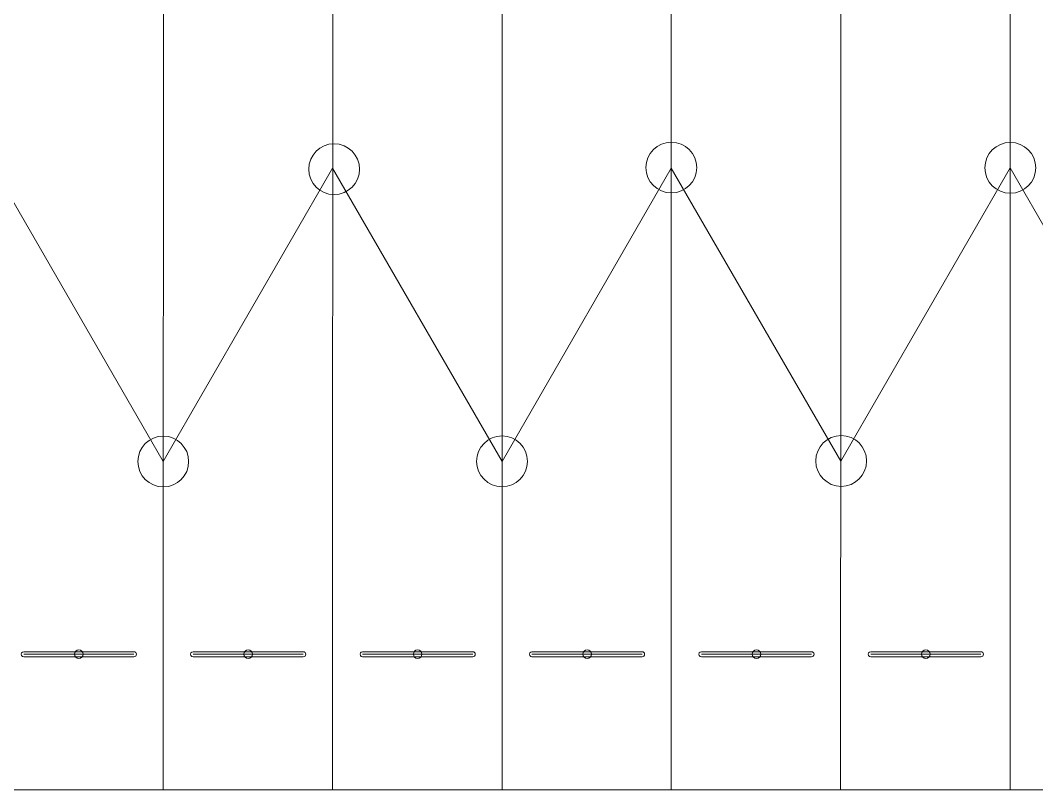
# Model space of a CAD drawing. Header units: inches. Extents: x -11.3 to 7.3, y 1.6 to 5.1.
# Drawn here: x -9.057 to -6.695, y 1.554 to 3.343 of the extents above; entities that cross this region are included whole.
import ezdxf
from ezdxf.lldxf.tags import DXFTag

# ---------------------------------------------------------------- set-up
doc = ezdxf.new("R2010")
doc.units = ezdxf.units.IN
doc.header["$MEASUREMENT"] = 0
doc.layers.add('SLD-0', color=7, linetype='Continuous')
tags = doc.linetypes.add('New Line100', pattern=[2, 1, -1]).pattern_tags.tags
tags[6:7] = [DXFTag(74, 4), DXFTag(75, 0), DXFTag(340, '0'), DXFTag(46, 1.0), DXFTag(50, 0.0), DXFTag(44, 0.0), DXFTag(45, 0.0)]
tags[4:5] = [DXFTag(74, 4), DXFTag(75, 0), DXFTag(340, '0'), DXFTag(46, 1.0), DXFTag(50, 0.0), DXFTag(44, 0.0), DXFTag(45, 0.0)]
tags = doc.linetypes.add('New Line101', pattern=[2, 1, -1]).pattern_tags.tags
tags[6:7] = [DXFTag(74, 4), DXFTag(75, 0), DXFTag(340, '0'), DXFTag(46, 1.0), DXFTag(50, 0.0), DXFTag(44, 0.0), DXFTag(45, 0.0)]
tags[4:5] = [DXFTag(74, 4), DXFTag(75, 0), DXFTag(340, '0'), DXFTag(46, 1.0), DXFTag(50, 0.0), DXFTag(44, 0.0), DXFTag(45, 0.0)]
tags = doc.linetypes.add('New Line106', pattern=[2, 1, -1]).pattern_tags.tags
tags[6:7] = [DXFTag(74, 4), DXFTag(75, 0), DXFTag(340, '0'), DXFTag(46, 1.0), DXFTag(50, 0.0), DXFTag(44, 0.0), DXFTag(45, 0.0)]
tags[4:5] = [DXFTag(74, 4), DXFTag(75, 0), DXFTag(340, '0'), DXFTag(46, 1.0), DXFTag(50, 0.0), DXFTag(44, 0.0), DXFTag(45, 0.0)]
tags = doc.linetypes.add('New Line110', pattern=[2, 1, -1]).pattern_tags.tags
tags[6:7] = [DXFTag(74, 4), DXFTag(75, 0), DXFTag(340, '0'), DXFTag(46, 1.0), DXFTag(50, 0.0), DXFTag(44, 0.0), DXFTag(45, 0.0)]
tags[4:5] = [DXFTag(74, 4), DXFTag(75, 0), DXFTag(340, '0'), DXFTag(46, 1.0), DXFTag(50, 0.0), DXFTag(44, 0.0), DXFTag(45, 0.0)]
tags = doc.linetypes.add('New Line112', pattern=[2, 1, -1]).pattern_tags.tags
tags[6:7] = [DXFTag(74, 4), DXFTag(75, 0), DXFTag(340, '0'), DXFTag(46, 1.0), DXFTag(50, 0.0), DXFTag(44, 0.0), DXFTag(45, 0.0)]
tags[4:5] = [DXFTag(74, 4), DXFTag(75, 0), DXFTag(340, '0'), DXFTag(46, 1.0), DXFTag(50, 0.0), DXFTag(44, 0.0), DXFTag(45, 0.0)]
tags = doc.linetypes.add('New Line136', pattern=[2, 1, -1]).pattern_tags.tags
tags[6:7] = [DXFTag(74, 4), DXFTag(75, 0), DXFTag(340, '0'), DXFTag(46, 1.0), DXFTag(50, 0.0), DXFTag(44, 0.0), DXFTag(45, 0.0)]
tags[4:5] = [DXFTag(74, 4), DXFTag(75, 0), DXFTag(340, '0'), DXFTag(46, 1.0), DXFTag(50, 0.0), DXFTag(44, 0.0), DXFTag(45, 0.0)]
tags = doc.linetypes.add('New Line137', pattern=[2, 1, -1]).pattern_tags.tags
tags[6:7] = [DXFTag(74, 4), DXFTag(75, 0), DXFTag(340, '0'), DXFTag(46, 1.0), DXFTag(50, 0.0), DXFTag(44, 0.0), DXFTag(45, 0.0)]
tags[4:5] = [DXFTag(74, 4), DXFTag(75, 0), DXFTag(340, '0'), DXFTag(46, 1.0), DXFTag(50, 0.0), DXFTag(44, 0.0), DXFTag(45, 0.0)]
tags = doc.linetypes.add('New Line143', pattern=[2, 1, -1]).pattern_tags.tags
tags[6:7] = [DXFTag(74, 4), DXFTag(75, 0), DXFTag(340, '0'), DXFTag(46, 1.0), DXFTag(50, 0.0), DXFTag(44, 0.0), DXFTag(45, 0.0)]
tags[4:5] = [DXFTag(74, 4), DXFTag(75, 0), DXFTag(340, '0'), DXFTag(46, 1.0), DXFTag(50, 0.0), DXFTag(44, 0.0), DXFTag(45, 0.0)]
tags = doc.linetypes.add('New Line144', pattern=[2, 1, -1]).pattern_tags.tags
tags[6:7] = [DXFTag(74, 4), DXFTag(75, 0), DXFTag(340, '0'), DXFTag(46, 1.0), DXFTag(50, 0.0), DXFTag(44, 0.0), DXFTag(45, 0.0)]
tags[4:5] = [DXFTag(74, 4), DXFTag(75, 0), DXFTag(340, '0'), DXFTag(46, 1.0), DXFTag(50, 0.0), DXFTag(44, 0.0), DXFTag(45, 0.0)]
tags = doc.linetypes.add('New Line148', pattern=[2, 1, -1]).pattern_tags.tags
tags[6:7] = [DXFTag(74, 4), DXFTag(75, 0), DXFTag(340, '0'), DXFTag(46, 1.0), DXFTag(50, 0.0), DXFTag(44, 0.0), DXFTag(45, 0.0)]
tags[4:5] = [DXFTag(74, 4), DXFTag(75, 0), DXFTag(340, '0'), DXFTag(46, 1.0), DXFTag(50, 0.0), DXFTag(44, 0.0), DXFTag(45, 0.0)]
tags = doc.linetypes.add('New Line149', pattern=[2, 1, -1]).pattern_tags.tags
tags[6:7] = [DXFTag(74, 4), DXFTag(75, 0), DXFTag(340, '0'), DXFTag(46, 1.0), DXFTag(50, 0.0), DXFTag(44, 0.0), DXFTag(45, 0.0)]
tags[4:5] = [DXFTag(74, 4), DXFTag(75, 0), DXFTag(340, '0'), DXFTag(46, 1.0), DXFTag(50, 0.0), DXFTag(44, 0.0), DXFTag(45, 0.0)]
tags = doc.linetypes.add('New Line17', pattern=[2, 1, -1]).pattern_tags.tags
tags[6:7] = [DXFTag(74, 4), DXFTag(75, 0), DXFTag(340, '0'), DXFTag(46, 1.0), DXFTag(50, 0.0), DXFTag(44, 0.0), DXFTag(45, 0.0)]
tags[4:5] = [DXFTag(74, 4), DXFTag(75, 0), DXFTag(340, '0'), DXFTag(46, 1.0), DXFTag(50, 0.0), DXFTag(44, 0.0), DXFTag(45, 0.0)]
tags = doc.linetypes.add('New Line18', pattern=[2, 1, -1]).pattern_tags.tags
tags[6:7] = [DXFTag(74, 4), DXFTag(75, 0), DXFTag(340, '0'), DXFTag(46, 1.0), DXFTag(50, 0.0), DXFTag(44, 0.0), DXFTag(45, 0.0)]
tags[4:5] = [DXFTag(74, 4), DXFTag(75, 0), DXFTag(340, '0'), DXFTag(46, 1.0), DXFTag(50, 0.0), DXFTag(44, 0.0), DXFTag(45, 0.0)]
tags = doc.linetypes.add('New Line36', pattern=[0.8, 0.5, -0.1, 0.1, -0.1]).pattern_tags.tags
tags[10:11] = [DXFTag(74, 4), DXFTag(75, 0), DXFTag(340, '0'), DXFTag(46, 1.0), DXFTag(50, 0.0), DXFTag(44, 0.0), DXFTag(45, 0.0)]
tags[8:9] = [DXFTag(74, 4), DXFTag(75, 0), DXFTag(340, '0'), DXFTag(46, 1.0), DXFTag(50, 0.0), DXFTag(44, 0.0), DXFTag(45, 0.0)]
tags[6:7] = [DXFTag(74, 4), DXFTag(75, 0), DXFTag(340, '0'), DXFTag(46, 1.0), DXFTag(50, 0.0), DXFTag(44, 0.0), DXFTag(45, 0.0)]
tags[4:5] = [DXFTag(74, 4), DXFTag(75, 0), DXFTag(340, '0'), DXFTag(46, 1.0), DXFTag(50, 0.0), DXFTag(44, 0.0), DXFTag(45, 0.0)]
tags = doc.linetypes.add('New Line37', pattern=[0.8, 0.5, -0.1, 0.1, -0.1]).pattern_tags.tags
tags[10:11] = [DXFTag(74, 4), DXFTag(75, 0), DXFTag(340, '0'), DXFTag(46, 1.0), DXFTag(50, 0.0), DXFTag(44, 0.0), DXFTag(45, 0.0)]
tags[8:9] = [DXFTag(74, 4), DXFTag(75, 0), DXFTag(340, '0'), DXFTag(46, 1.0), DXFTag(50, 0.0), DXFTag(44, 0.0), DXFTag(45, 0.0)]
tags[6:7] = [DXFTag(74, 4), DXFTag(75, 0), DXFTag(340, '0'), DXFTag(46, 1.0), DXFTag(50, 0.0), DXFTag(44, 0.0), DXFTag(45, 0.0)]
tags[4:5] = [DXFTag(74, 4), DXFTag(75, 0), DXFTag(340, '0'), DXFTag(46, 1.0), DXFTag(50, 0.0), DXFTag(44, 0.0), DXFTag(45, 0.0)]
tags = doc.linetypes.add('New Line38', pattern=[0.8, 0.5, -0.1, 0.1, -0.1]).pattern_tags.tags
tags[10:11] = [DXFTag(74, 4), DXFTag(75, 0), DXFTag(340, '0'), DXFTag(46, 1.0), DXFTag(50, 0.0), DXFTag(44, 0.0), DXFTag(45, 0.0)]
tags[8:9] = [DXFTag(74, 4), DXFTag(75, 0), DXFTag(340, '0'), DXFTag(46, 1.0), DXFTag(50, 0.0), DXFTag(44, 0.0), DXFTag(45, 0.0)]
tags[6:7] = [DXFTag(74, 4), DXFTag(75, 0), DXFTag(340, '0'), DXFTag(46, 1.0), DXFTag(50, 0.0), DXFTag(44, 0.0), DXFTag(45, 0.0)]
tags[4:5] = [DXFTag(74, 4), DXFTag(75, 0), DXFTag(340, '0'), DXFTag(46, 1.0), DXFTag(50, 0.0), DXFTag(44, 0.0), DXFTag(45, 0.0)]
tags = doc.linetypes.add('New Line40', pattern=[0.8, 0.5, -0.1, 0.1, -0.1]).pattern_tags.tags
tags[10:11] = [DXFTag(74, 4), DXFTag(75, 0), DXFTag(340, '0'), DXFTag(46, 1.0), DXFTag(50, 0.0), DXFTag(44, 0.0), DXFTag(45, 0.0)]
tags[8:9] = [DXFTag(74, 4), DXFTag(75, 0), DXFTag(340, '0'), DXFTag(46, 1.0), DXFTag(50, 0.0), DXFTag(44, 0.0), DXFTag(45, 0.0)]
tags[6:7] = [DXFTag(74, 4), DXFTag(75, 0), DXFTag(340, '0'), DXFTag(46, 1.0), DXFTag(50, 0.0), DXFTag(44, 0.0), DXFTag(45, 0.0)]
tags[4:5] = [DXFTag(74, 4), DXFTag(75, 0), DXFTag(340, '0'), DXFTag(46, 1.0), DXFTag(50, 0.0), DXFTag(44, 0.0), DXFTag(45, 0.0)]
tags = doc.linetypes.add('New Line41', pattern=[0.8, 0.5, -0.1, 0.1, -0.1]).pattern_tags.tags
tags[10:11] = [DXFTag(74, 4), DXFTag(75, 0), DXFTag(340, '0'), DXFTag(46, 1.0), DXFTag(50, 0.0), DXFTag(44, 0.0), DXFTag(45, 0.0)]
tags[8:9] = [DXFTag(74, 4), DXFTag(75, 0), DXFTag(340, '0'), DXFTag(46, 1.0), DXFTag(50, 0.0), DXFTag(44, 0.0), DXFTag(45, 0.0)]
tags[6:7] = [DXFTag(74, 4), DXFTag(75, 0), DXFTag(340, '0'), DXFTag(46, 1.0), DXFTag(50, 0.0), DXFTag(44, 0.0), DXFTag(45, 0.0)]
tags[4:5] = [DXFTag(74, 4), DXFTag(75, 0), DXFTag(340, '0'), DXFTag(46, 1.0), DXFTag(50, 0.0), DXFTag(44, 0.0), DXFTag(45, 0.0)]
tags = doc.linetypes.add('New Line42', pattern=[0.8, 0.5, -0.1, 0.1, -0.1]).pattern_tags.tags
tags[10:11] = [DXFTag(74, 4), DXFTag(75, 0), DXFTag(340, '0'), DXFTag(46, 1.0), DXFTag(50, 0.0), DXFTag(44, 0.0), DXFTag(45, 0.0)]
tags[8:9] = [DXFTag(74, 4), DXFTag(75, 0), DXFTag(340, '0'), DXFTag(46, 1.0), DXFTag(50, 0.0), DXFTag(44, 0.0), DXFTag(45, 0.0)]
tags[6:7] = [DXFTag(74, 4), DXFTag(75, 0), DXFTag(340, '0'), DXFTag(46, 1.0), DXFTag(50, 0.0), DXFTag(44, 0.0), DXFTag(45, 0.0)]
tags[4:5] = [DXFTag(74, 4), DXFTag(75, 0), DXFTag(340, '0'), DXFTag(46, 1.0), DXFTag(50, 0.0), DXFTag(44, 0.0), DXFTag(45, 0.0)]
tags = doc.linetypes.add('New Line52', pattern=[2, 1, -1]).pattern_tags.tags
tags[6:7] = [DXFTag(74, 4), DXFTag(75, 0), DXFTag(340, '0'), DXFTag(46, 1.0), DXFTag(50, 0.0), DXFTag(44, 0.0), DXFTag(45, 0.0)]
tags[4:5] = [DXFTag(74, 4), DXFTag(75, 0), DXFTag(340, '0'), DXFTag(46, 1.0), DXFTag(50, 0.0), DXFTag(44, 0.0), DXFTag(45, 0.0)]
tags = doc.linetypes.add('New Line54', pattern=[2, 1, -1]).pattern_tags.tags
tags[6:7] = [DXFTag(74, 4), DXFTag(75, 0), DXFTag(340, '0'), DXFTag(46, 1.0), DXFTag(50, 0.0), DXFTag(44, 0.0), DXFTag(45, 0.0)]
tags[4:5] = [DXFTag(74, 4), DXFTag(75, 0), DXFTag(340, '0'), DXFTag(46, 1.0), DXFTag(50, 0.0), DXFTag(44, 0.0), DXFTag(45, 0.0)]
tags = doc.linetypes.add('New Line55', pattern=[2, 1, -1]).pattern_tags.tags
tags[6:7] = [DXFTag(74, 4), DXFTag(75, 0), DXFTag(340, '0'), DXFTag(46, 1.0), DXFTag(50, 0.0), DXFTag(44, 0.0), DXFTag(45, 0.0)]
tags[4:5] = [DXFTag(74, 4), DXFTag(75, 0), DXFTag(340, '0'), DXFTag(46, 1.0), DXFTag(50, 0.0), DXFTag(44, 0.0), DXFTag(45, 0.0)]
tags = doc.linetypes.add('New Line61', pattern=[2, 1, -1]).pattern_tags.tags
tags[6:7] = [DXFTag(74, 4), DXFTag(75, 0), DXFTag(340, '0'), DXFTag(46, 1.0), DXFTag(50, 0.0), DXFTag(44, 0.0), DXFTag(45, 0.0)]
tags[4:5] = [DXFTag(74, 4), DXFTag(75, 0), DXFTag(340, '0'), DXFTag(46, 1.0), DXFTag(50, 0.0), DXFTag(44, 0.0), DXFTag(45, 0.0)]
tags = doc.linetypes.add('New Line66', pattern=[2, 1, -1]).pattern_tags.tags
tags[6:7] = [DXFTag(74, 4), DXFTag(75, 0), DXFTag(340, '0'), DXFTag(46, 1.0), DXFTag(50, 0.0), DXFTag(44, 0.0), DXFTag(45, 0.0)]
tags[4:5] = [DXFTag(74, 4), DXFTag(75, 0), DXFTag(340, '0'), DXFTag(46, 1.0), DXFTag(50, 0.0), DXFTag(44, 0.0), DXFTag(45, 0.0)]
tags = doc.linetypes.add('New Line72', pattern=[2, 1, -1]).pattern_tags.tags
tags[6:7] = [DXFTag(74, 4), DXFTag(75, 0), DXFTag(340, '0'), DXFTag(46, 1.0), DXFTag(50, 0.0), DXFTag(44, 0.0), DXFTag(45, 0.0)]
tags[4:5] = [DXFTag(74, 4), DXFTag(75, 0), DXFTag(340, '0'), DXFTag(46, 1.0), DXFTag(50, 0.0), DXFTag(44, 0.0), DXFTag(45, 0.0)]
tags = doc.linetypes.add('New Line74', pattern=[2, 1, -1]).pattern_tags.tags
tags[6:7] = [DXFTag(74, 4), DXFTag(75, 0), DXFTag(340, '0'), DXFTag(46, 1.0), DXFTag(50, 0.0), DXFTag(44, 0.0), DXFTag(45, 0.0)]
tags[4:5] = [DXFTag(74, 4), DXFTag(75, 0), DXFTag(340, '0'), DXFTag(46, 1.0), DXFTag(50, 0.0), DXFTag(44, 0.0), DXFTag(45, 0.0)]
tags = doc.linetypes.add('New Line84', pattern=[2, 1, -1]).pattern_tags.tags
tags[6:7] = [DXFTag(74, 4), DXFTag(75, 0), DXFTag(340, '0'), DXFTag(46, 1.0), DXFTag(50, 0.0), DXFTag(44, 0.0), DXFTag(45, 0.0)]
tags[4:5] = [DXFTag(74, 4), DXFTag(75, 0), DXFTag(340, '0'), DXFTag(46, 1.0), DXFTag(50, 0.0), DXFTag(44, 0.0), DXFTag(45, 0.0)]
tags = doc.linetypes.add('New Line85', pattern=[2, 1, -1]).pattern_tags.tags
tags[6:7] = [DXFTag(74, 4), DXFTag(75, 0), DXFTag(340, '0'), DXFTag(46, 1.0), DXFTag(50, 0.0), DXFTag(44, 0.0), DXFTag(45, 0.0)]
tags[4:5] = [DXFTag(74, 4), DXFTag(75, 0), DXFTag(340, '0'), DXFTag(46, 1.0), DXFTag(50, 0.0), DXFTag(44, 0.0), DXFTag(45, 0.0)]
tags = doc.linetypes.add('New Line87', pattern=[2, 1, -1]).pattern_tags.tags
tags[6:7] = [DXFTag(74, 4), DXFTag(75, 0), DXFTag(340, '0'), DXFTag(46, 1.0), DXFTag(50, 0.0), DXFTag(44, 0.0), DXFTag(45, 0.0)]
tags[4:5] = [DXFTag(74, 4), DXFTag(75, 0), DXFTag(340, '0'), DXFTag(46, 1.0), DXFTag(50, 0.0), DXFTag(44, 0.0), DXFTag(45, 0.0)]

msp = doc.modelspace()

# ---------------------------------------------------------------- linework, layer by layer
at = {"layer": 'SLD-0', "color": 5, "linetype": 'New Line55', "lineweight": 9}
msp.add_open_spline([(-8.7246, 1.8689), (-8.7246, 1.8689), (-8.7232, 5.0147), (-8.7232, 5.0147)], degree=3, dxfattribs=at)
at = {"layer": 'SLD-0', "color": 5, "linetype": 'New Line52', "lineweight": 9}
msp.add_open_spline([(-8.3312, 1.8689), (-8.3312, 1.8689), (-8.3295, 5.0147), (-8.3295, 5.0147)], degree=3, dxfattribs=at)
at = {"layer": 'SLD-0', "color": 5, "linetype": 'New Line18', "lineweight": 9}
msp.add_open_spline([(-7.9372, 2.3176), (-7.9372, 2.3176), (-7.9375, 4.5704), (-7.9375, 4.5704)], degree=3, dxfattribs=at)
at = {"layer": 'SLD-0', "color": 5, "linetype": 'New Line144', "lineweight": 9}
msp.add_open_spline([(-7.1498, 2.318), (-7.1498, 2.318), (-7.15, 4.5706), (-7.15, 4.5706)], degree=3, dxfattribs=at)
at = {"layer": 'SLD-0', "color": 5, "linetype": 'New Line137', "lineweight": 9}
msp.add_open_spline([(-7.5438, 2.9997), (-7.5438, 2.9997), (-7.5438, 3.8885), (-7.5438, 3.8885)], degree=3, dxfattribs=at)
at = {"layer": 'SLD-0', "color": 5, "linetype": 'New Line149', "lineweight": 9}
msp.add_open_spline([(-6.7564, 3.0001), (-6.7564, 3.0001), (-6.7563, 3.8886), (-6.7563, 3.8886)], degree=3, dxfattribs=at)
at = {"layer": 'SLD-0', "lineweight": 9}
for points in [[(-8.2684, 2.9971), (-8.2684, 3.0297), (-8.2948, 3.0562), (-8.3275, 3.0562), (-8.3275, 3.0562), (-8.3601, 3.0562), (-8.3865, 3.0297), (-8.3865, 2.9971), (-8.3865, 2.9971), (-8.3865, 2.9645), (-8.3601, 2.938), (-8.3275, 2.938), (-8.3275, 2.938), (-8.2948, 2.938), (-8.2684, 2.9645), (-8.2684, 2.9971)], [(-7.4847, 3.0008), (-7.4847, 3.0334), (-7.5111, 3.0599), (-7.5437, 3.0599), (-7.5437, 3.0599), (-7.5763, 3.0599), (-7.6028, 3.0334), (-7.6028, 3.0008), (-7.6028, 3.0008), (-7.6028, 2.9682), (-7.5763, 2.9418), (-7.5437, 2.9418), (-7.5437, 2.9418), (-7.5111, 2.9418), (-7.4847, 2.9682), (-7.4847, 3.0008)], [(-6.6969, 3.0003), (-6.6969, 3.0329), (-6.7233, 3.0593), (-6.756, 3.0593), (-6.756, 3.0593), (-6.7886, 3.0593), (-6.815, 3.0329), (-6.815, 3.0003), (-6.815, 3.0003), (-6.815, 2.9677), (-6.7886, 2.9412), (-6.756, 2.9412), (-6.756, 2.9412), (-6.7233, 2.9412), (-6.6969, 2.9677), (-6.6969, 3.0003)], [(-8.6655, 2.3172), (-8.6655, 2.3498), (-8.6919, 2.3763), (-8.7246, 2.3763), (-8.7246, 2.3763), (-8.7572, 2.3763), (-8.7836, 2.3498), (-8.7836, 2.3172), (-8.7836, 2.3172), (-8.7836, 2.2846), (-8.7572, 2.2582), (-8.7246, 2.2582), (-8.7246, 2.2582), (-8.6919, 2.2582), (-8.6655, 2.2846), (-8.6655, 2.3172)], [(-7.8781, 2.3176), (-7.8781, 2.3502), (-7.9045, 2.3767), (-7.9372, 2.3767), (-7.9372, 2.3767), (-7.9698, 2.3767), (-7.9962, 2.3502), (-7.9962, 2.3176), (-7.9962, 2.3176), (-7.9962, 2.285), (-7.9698, 2.2585), (-7.9372, 2.2585), (-7.9372, 2.2585), (-7.9045, 2.2585), (-7.8781, 2.285), (-7.8781, 2.3176)], [(-7.0899, 2.3186), (-7.0899, 2.3512), (-7.1163, 2.3776), (-7.1489, 2.3776), (-7.1489, 2.3776), (-7.1815, 2.3776), (-7.208, 2.3512), (-7.208, 2.3186), (-7.208, 2.3186), (-7.208, 2.286), (-7.1815, 2.2595), (-7.1489, 2.2595), (-7.1489, 2.2595), (-7.1163, 2.2595), (-7.0899, 2.286), (-7.0899, 2.3186)], [(-8.9106, 1.869), (-8.9106, 1.8745), (-8.9151, 1.879), (-8.9206, 1.879), (-8.9206, 1.879), (-8.9261, 1.879), (-8.9306, 1.8745), (-8.9306, 1.869), (-8.9306, 1.869), (-8.9306, 1.8635), (-8.9261, 1.859), (-8.9206, 1.859), (-8.9206, 1.859), (-8.9151, 1.859), (-8.9106, 1.8635), (-8.9106, 1.869)], [(-8.517, 1.869), (-8.517, 1.8745), (-8.5215, 1.879), (-8.527, 1.879), (-8.527, 1.879), (-8.5325, 1.879), (-8.537, 1.8745), (-8.537, 1.869), (-8.537, 1.869), (-8.537, 1.8635), (-8.5325, 1.859), (-8.527, 1.859), (-8.527, 1.859), (-8.5215, 1.859), (-8.517, 1.8635), (-8.517, 1.869)], [(-8.1233, 1.869), (-8.1233, 1.8745), (-8.1278, 1.879), (-8.1333, 1.879), (-8.1333, 1.879), (-8.1388, 1.879), (-8.1433, 1.8745), (-8.1433, 1.869), (-8.1433, 1.869), (-8.1433, 1.8635), (-8.1388, 1.859), (-8.1333, 1.859), (-8.1333, 1.859), (-8.1278, 1.859), (-8.1233, 1.8635), (-8.1233, 1.869)], [(-7.7296, 1.869), (-7.7296, 1.8745), (-7.7341, 1.879), (-7.7396, 1.879), (-7.7396, 1.879), (-7.7451, 1.879), (-7.7496, 1.8745), (-7.7496, 1.869), (-7.7496, 1.869), (-7.7496, 1.8634), (-7.7451, 1.859), (-7.7396, 1.859), (-7.7396, 1.859), (-7.7341, 1.859), (-7.7296, 1.8634), (-7.7296, 1.869)], [(-7.3359, 1.869), (-7.3359, 1.8745), (-7.3404, 1.879), (-7.3459, 1.879), (-7.3459, 1.879), (-7.3514, 1.879), (-7.3559, 1.8745), (-7.3559, 1.869), (-7.3559, 1.869), (-7.3559, 1.8635), (-7.3514, 1.859), (-7.3459, 1.859), (-7.3459, 1.859), (-7.3404, 1.859), (-7.3359, 1.8635), (-7.3359, 1.869)], [(-6.9422, 1.869), (-6.9422, 1.8745), (-6.9467, 1.879), (-6.9522, 1.879), (-6.9522, 1.879), (-6.9577, 1.879), (-6.9622, 1.8745), (-6.9622, 1.869), (-6.9622, 1.869), (-6.9622, 1.8635), (-6.9577, 1.859), (-6.9522, 1.859), (-6.9522, 1.859), (-6.9467, 1.859), (-6.9422, 1.8635), (-6.9422, 1.869)]]:
    msp.add_open_spline(points, degree=3, knots=[0, 0, 0, 0, 0.2, 0.2, 0.2, 0.2, 0.4, 0.4, 0.4, 0.4, 0.6, 0.6, 0.6, 0.6, 1, 1, 1, 1], dxfattribs=at)
at = {"layer": 'SLD-0', "color": 5, "linetype": 'New Line84', "lineweight": 9}
msp.add_open_spline([(-7.1498, 2.318), (-7.1498, 2.318), (-6.7564, 3.0001), (-6.7564, 3.0001)], degree=3, dxfattribs=at)
at = {"layer": 'SLD-0', "color": 5, "linetype": 'New Line85', "lineweight": 9}
msp.add_open_spline([(-6.7564, 3.0001), (-6.7564, 3.0001), (-6.3624, 2.3183), (-6.3624, 2.3183)], degree=3, dxfattribs=at)
at = {"layer": 'SLD-0', "color": 5, "linetype": 'New Line148', "lineweight": 9}
msp.add_open_spline([(-6.7564, 1.8689), (-6.7564, 1.8689), (-6.7564, 3.0001), (-6.7564, 3.0001)], degree=3, dxfattribs=at)
at = {"layer": 'SLD-0', "color": 5, "linetype": 'New Line54', "lineweight": 9}
msp.add_open_spline([(-9.1186, 2.999), (-9.1186, 2.999), (-8.7246, 2.3172), (-8.7246, 2.3172)], degree=3, dxfattribs=at)
at = {"layer": 'SLD-0', "color": 5, "linetype": 'New Line61', "lineweight": 9}
msp.add_open_spline([(-8.7246, 2.3172), (-8.7246, 2.3172), (-8.3312, 2.9993), (-8.3312, 2.9993)], degree=3, dxfattribs=at)
at = {"layer": 'SLD-0', "color": 5, "linetype": 'New Line66', "lineweight": 9}
msp.add_open_spline([(-8.3312, 2.9993), (-8.3312, 2.9993), (-7.9372, 2.3176), (-7.9372, 2.3176)], degree=3, dxfattribs=at)
at = {"layer": 'SLD-0', "color": 5, "linetype": 'New Line72', "lineweight": 9}
msp.add_open_spline([(-7.9372, 2.3176), (-7.9372, 2.3176), (-7.5438, 2.9997), (-7.5438, 2.9997)], degree=3, dxfattribs=at)
at = {"layer": 'SLD-0', "color": 5, "linetype": 'New Line74', "lineweight": 9}
msp.add_open_spline([(-7.5438, 2.9997), (-7.5438, 2.9997), (-7.1498, 2.318), (-7.1498, 2.318)], degree=3, dxfattribs=at)
at = {"layer": 'SLD-0', "color": 5, "linetype": 'New Line136', "lineweight": 9}
msp.add_open_spline([(-7.5438, 1.8689), (-7.5438, 1.8689), (-7.5438, 2.9997), (-7.5438, 2.9997)], degree=3, dxfattribs=at)
at = {"layer": 'SLD-0', "color": 5, "linetype": 'New Line17', "lineweight": 9}
msp.add_open_spline([(-7.9372, 1.8689), (-7.9372, 1.8689), (-7.9372, 2.3176), (-7.9372, 2.3176)], degree=3, dxfattribs=at)
at = {"layer": 'SLD-0', "color": 5, "linetype": 'New Line143', "lineweight": 9}
msp.add_open_spline([(-7.1508, 1.8689), (-7.1508, 1.8689), (-7.1498, 2.318), (-7.1498, 2.318)], degree=3, dxfattribs=at)
at = {"layer": 'SLD-0', "color": 179, "lineweight": 9}
for points, knots in [([(-9.0486, 1.8749), (-9.0507, 1.8749), (-9.0526, 1.8738), (-9.0537, 1.8719), (-9.0537, 1.8719), (-9.0547, 1.8701), (-9.0547, 1.8679), (-9.0537, 1.866), (-9.0537, 1.866), (-9.0526, 1.8642), (-9.0507, 1.8631), (-9.0486, 1.8631)], [0, 0, 0, 0, 0.25, 0.25, 0.25, 0.25, 0.5, 0.5, 0.5, 0.5, 1, 1, 1, 1]), ([(-8.7927, 1.8631), (-8.7894, 1.8631), (-8.7867, 1.8657), (-8.7867, 1.869), (-8.7867, 1.869), (-8.7867, 1.8722), (-8.7894, 1.8749), (-8.7927, 1.8749)], [0, 0, 0, 0, 0.333333, 0.333333, 0.333333, 0.333333, 1, 1, 1, 1]), ([(-8.655, 1.8749), (-8.6571, 1.8749), (-8.659, 1.8738), (-8.6601, 1.872), (-8.6601, 1.872), (-8.6611, 1.8701), (-8.6611, 1.8679), (-8.6601, 1.8661), (-8.6601, 1.8661), (-8.659, 1.8642), (-8.6571, 1.8631), (-8.655, 1.8631)], [0, 0, 0, 0, 0.25, 0.25, 0.25, 0.25, 0.5, 0.5, 0.5, 0.5, 1, 1, 1, 1]), ([(-8.3991, 1.8631), (-8.3958, 1.8631), (-8.3932, 1.8657), (-8.3932, 1.869), (-8.3932, 1.869), (-8.3932, 1.8723), (-8.3958, 1.8749), (-8.3991, 1.8749)], [0, 0, 0, 0, 0.333333, 0.333333, 0.333333, 0.333333, 1, 1, 1, 1]), ([(-8.2612, 1.8749), (-8.2634, 1.8749), (-8.2653, 1.8738), (-8.2664, 1.8719), (-8.2664, 1.8719), (-8.2674, 1.8701), (-8.2674, 1.8679), (-8.2664, 1.866), (-8.2664, 1.866), (-8.2653, 1.8642), (-8.2634, 1.8631), (-8.2612, 1.8631)], [0, 0, 0, 0, 0.25, 0.25, 0.25, 0.25, 0.5, 0.5, 0.5, 0.5, 1, 1, 1, 1]), ([(-8.0053, 1.8631), (-8.0021, 1.8631), (-7.9994, 1.8657), (-7.9994, 1.869), (-7.9994, 1.869), (-7.9994, 1.8723), (-8.0021, 1.8749), (-8.0053, 1.8749)], [0, 0, 0, 0, 0.333333, 0.333333, 0.333333, 0.333333, 1, 1, 1, 1]), ([(-7.8676, 1.8749), (-7.8697, 1.8749), (-7.8716, 1.8737), (-7.8727, 1.8719), (-7.8727, 1.8719), (-7.8737, 1.8701), (-7.8737, 1.8678), (-7.8727, 1.866), (-7.8727, 1.866), (-7.8716, 1.8642), (-7.8697, 1.863), (-7.8676, 1.863)], [0, 0, 0, 0, 0.25, 0.25, 0.25, 0.25, 0.5, 0.5, 0.5, 0.5, 1, 1, 1, 1]), ([(-7.6117, 1.863), (-7.6084, 1.863), (-7.6058, 1.8657), (-7.6058, 1.869), (-7.6058, 1.869), (-7.6058, 1.8722), (-7.6084, 1.8749), (-7.6117, 1.8749)], [0, 0, 0, 0, 0.333333, 0.333333, 0.333333, 0.333333, 1, 1, 1, 1]), ([(-7.4738, 1.8749), (-7.4759, 1.8749), (-7.4779, 1.8738), (-7.4789, 1.872), (-7.4789, 1.872), (-7.48, 1.8701), (-7.48, 1.8679), (-7.4789, 1.866), (-7.4789, 1.866), (-7.4779, 1.8642), (-7.4759, 1.8631), (-7.4738, 1.8631)], [0, 0, 0, 0, 0.25, 0.25, 0.25, 0.25, 0.5, 0.5, 0.5, 0.5, 1, 1, 1, 1]), ([(-7.2179, 1.8631), (-7.2147, 1.8631), (-7.212, 1.8657), (-7.212, 1.869), (-7.212, 1.869), (-7.212, 1.8723), (-7.2147, 1.8749), (-7.2179, 1.8749)], [0, 0, 0, 0, 0.333333, 0.333333, 0.333333, 0.333333, 1, 1, 1, 1]), ([(-7.0801, 1.8749), (-7.0823, 1.8749), (-7.0842, 1.8738), (-7.0853, 1.872), (-7.0853, 1.872), (-7.0863, 1.8701), (-7.0863, 1.8679), (-7.0853, 1.8661), (-7.0853, 1.8661), (-7.0842, 1.8642), (-7.0823, 1.8631), (-7.0801, 1.8631)], [0, 0, 0, 0, 0.25, 0.25, 0.25, 0.25, 0.5, 0.5, 0.5, 0.5, 1, 1, 1, 1]), ([(-6.8242, 1.8631), (-6.821, 1.8631), (-6.8183, 1.8658), (-6.8183, 1.869), (-6.8183, 1.869), (-6.8183, 1.8723), (-6.821, 1.8749), (-6.8242, 1.8749)], [0, 0, 0, 0, 0.333333, 0.333333, 0.333333, 0.333333, 1, 1, 1, 1])]:
    msp.add_open_spline(points, degree=3, knots=knots, dxfattribs=at)
for points in [[(-8.7927, 1.8749), (-8.7927, 1.8749), (-9.0486, 1.8749), (-9.0486, 1.8749)], [(-8.3991, 1.8749), (-8.3991, 1.8749), (-8.655, 1.8749), (-8.655, 1.8749)], [(-8.0053, 1.8749), (-8.0053, 1.8749), (-8.2612, 1.8749), (-8.2612, 1.8749)], [(-7.6117, 1.8749), (-7.6117, 1.8749), (-7.8676, 1.8749), (-7.8676, 1.8749)], [(-7.2179, 1.8749), (-7.2179, 1.8749), (-7.4738, 1.8749), (-7.4738, 1.8749)], [(-6.8242, 1.8749), (-6.8242, 1.8749), (-7.0801, 1.8749), (-7.0801, 1.8749)], [(-8.7927, 1.8631), (-8.7927, 1.8631), (-9.0486, 1.8631), (-9.0486, 1.8631)], [(-8.3991, 1.8631), (-8.3991, 1.8631), (-8.655, 1.8631), (-8.655, 1.8631)], [(-8.0053, 1.8631), (-8.0053, 1.8631), (-8.2612, 1.8631), (-8.2612, 1.8631)], [(-7.6117, 1.863), (-7.6117, 1.863), (-7.8676, 1.863), (-7.8676, 1.863)], [(-7.2179, 1.8631), (-7.2179, 1.8631), (-7.4738, 1.8631), (-7.4738, 1.8631)], [(-6.8242, 1.8631), (-6.8242, 1.8631), (-7.0801, 1.8631), (-7.0801, 1.8631)]]:
    msp.add_open_spline(points, degree=3, dxfattribs=at)
at = {"layer": 'SLD-0', "color": 179, "linetype": 'New Line42', "lineweight": 9}
msp.add_open_spline([(-8.7927, 1.869), (-8.7927, 1.869), (-9.0486, 1.869), (-9.0486, 1.869)], degree=3, dxfattribs=at)
at = {"layer": 'SLD-0', "color": 5, "linetype": 'New Line87', "lineweight": 9}
msp.add_open_spline([(-8.7246, 1.554), (-8.7246, 1.554), (-8.7246, 1.8689), (-8.7246, 1.8689)], degree=3, dxfattribs=at)
at = {"layer": 'SLD-0', "color": 179, "linetype": 'New Line41', "lineweight": 9}
msp.add_open_spline([(-8.3991, 1.869), (-8.3991, 1.869), (-8.655, 1.869), (-8.655, 1.869)], degree=3, dxfattribs=at)
at = {"layer": 'SLD-0', "color": 5, "linetype": 'New Line100', "lineweight": 9}
msp.add_open_spline([(-8.3312, 1.554), (-8.3312, 1.554), (-8.3312, 1.8689), (-8.3312, 1.8689)], degree=3, dxfattribs=at)
at = {"layer": 'SLD-0', "color": 179, "linetype": 'New Line40', "lineweight": 9}
msp.add_open_spline([(-8.0053, 1.869), (-8.0053, 1.869), (-8.2612, 1.869), (-8.2612, 1.869)], degree=3, dxfattribs=at)
at = {"layer": 'SLD-0', "color": 5, "linetype": 'New Line101', "lineweight": 9}
msp.add_open_spline([(-7.9372, 1.554), (-7.9372, 1.554), (-7.9372, 1.8689), (-7.9372, 1.8689)], degree=3, dxfattribs=at)
at = {"layer": 'SLD-0', "color": 179, "linetype": 'New Line38', "lineweight": 9}
msp.add_open_spline([(-7.6117, 1.869), (-7.6117, 1.869), (-7.8676, 1.869), (-7.8676, 1.869)], degree=3, dxfattribs=at)
at = {"layer": 'SLD-0', "color": 5, "linetype": 'New Line106', "lineweight": 9}
msp.add_open_spline([(-7.5438, 1.554), (-7.5438, 1.554), (-7.5438, 1.8689), (-7.5438, 1.8689)], degree=3, dxfattribs=at)
at = {"layer": 'SLD-0', "color": 179, "linetype": 'New Line37', "lineweight": 9}
msp.add_open_spline([(-7.2179, 1.869), (-7.2179, 1.869), (-7.4738, 1.869), (-7.4738, 1.869)], degree=3, dxfattribs=at)
at = {"layer": 'SLD-0', "color": 5, "linetype": 'New Line110', "lineweight": 9}
msp.add_open_spline([(-7.1508, 1.554), (-7.1508, 1.554), (-7.1508, 1.8689), (-7.1508, 1.8689)], degree=3, dxfattribs=at)
at = {"layer": 'SLD-0', "color": 179, "linetype": 'New Line36', "lineweight": 9}
msp.add_open_spline([(-6.8242, 1.869), (-6.8242, 1.869), (-7.0801, 1.869), (-7.0801, 1.869)], degree=3, dxfattribs=at)
at = {"layer": 'SLD-0', "color": 5, "linetype": 'New Line112', "lineweight": 9}
msp.add_open_spline([(-6.7564, 1.554), (-6.7564, 1.554), (-6.7564, 1.8689), (-6.7564, 1.8689)], degree=3, dxfattribs=at)
at = {"layer": 'SLD-0', "lineweight": 9}
msp.add_open_spline([(-10.3011, 1.554), (-10.3011, 1.554), (-4.0005, 1.554), (-4.0005, 1.554)], degree=3, dxfattribs=at)

doc.saveas('drawing.dxf')
